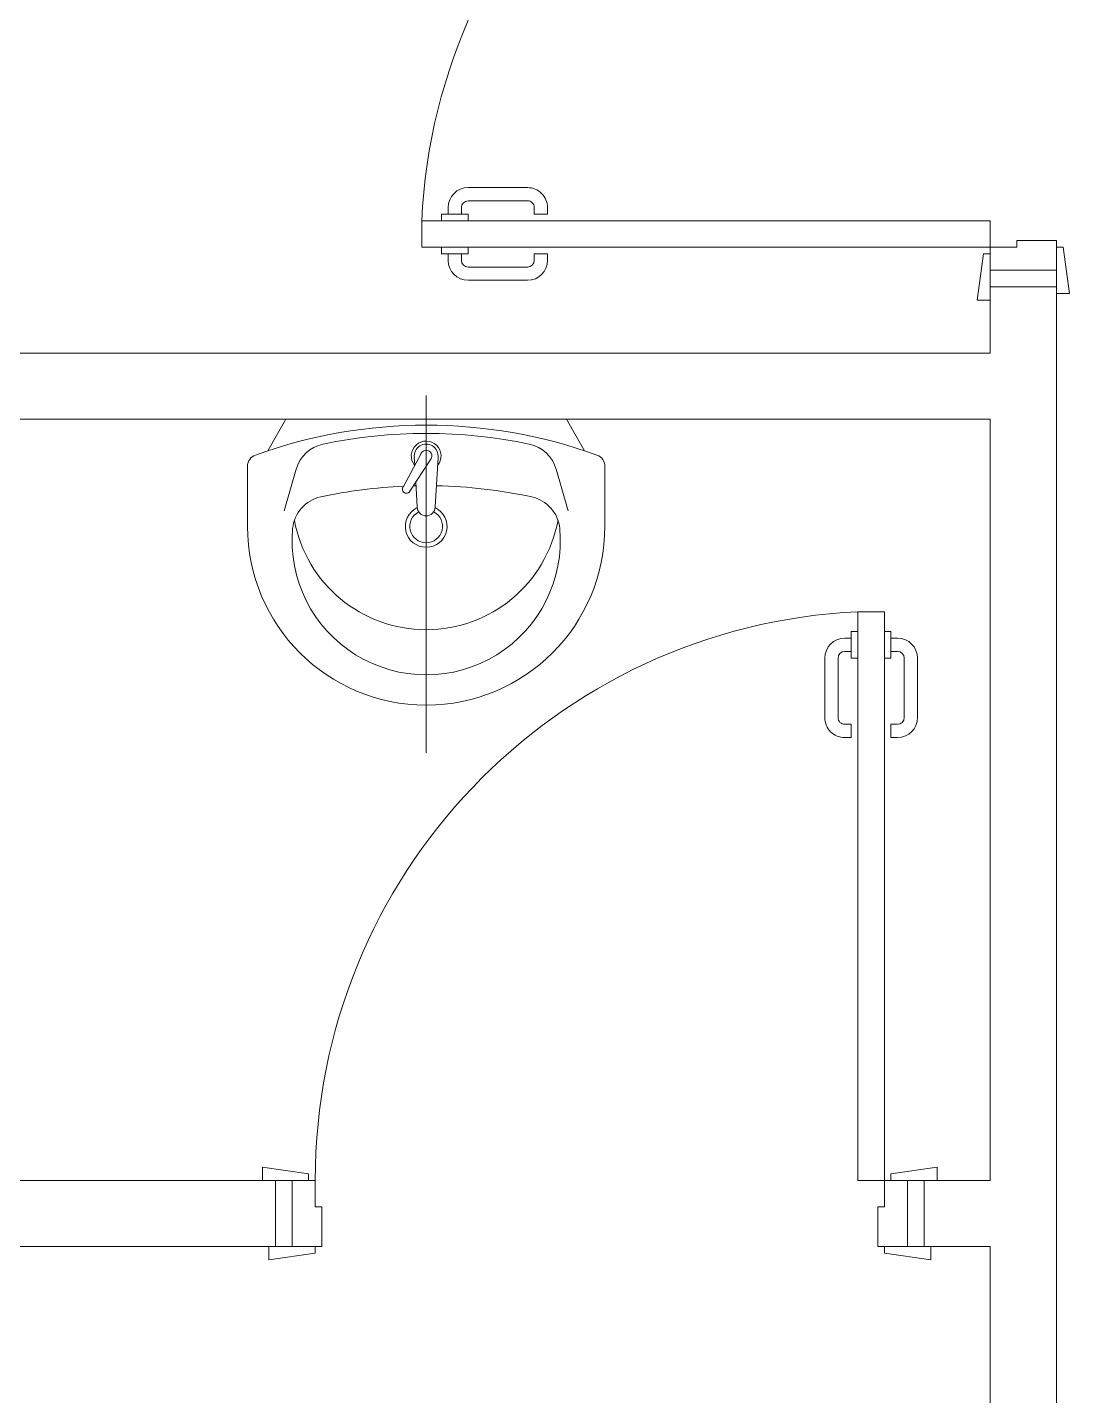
# Model space of a CAD drawing. Extents: x -234346 to 58427, y -132654 to -82394.
# Drawn here: x -60277 to -58702, y -99498 to -97431 of the extents above; entities that cross this region are included whole.
import ezdxf

# ---------------------------------------------------------------- set-up
doc = ezdxf.new("R2010")
doc.units = 0
doc.header["$LTSCALE"] = 8
for name, color, linetype, lineweight in [('72_EGR_EQP_TAG', 9, 'Continuous', 5), ('SANIT', 9, 'Continuous', 5), ('Walls', 9, 'Continuous', 5), ('Wooden Joinery', 9, 'Continuous', 5)]:
    doc.layers.add(name, color=color, linetype=linetype, lineweight=lineweight)

# ---------------------------------------------------------------- blocks, each defined once
blk = doc.blocks.new('A$C72370EFE')
at = {"layer": 'Wooden Joinery'}
for p, q in [((-0.01, -0.04), (-0.02, -0.04)), ((-0.01, -0.03), (-0.01, -0.07)), ((0, -0.03), (-0.01, -0.03)), ((0.04, -0.03), (0.05, -0.03)), ((0.05, -0.03), (0.05, -0.07)), ((0.05, -0.04), (0.06, -0.04)), ((-0.01, -0.06), (-0.02, -0.06)), ((0.05, -0.06), (0.06, -0.06)), ((-0.05, -0.07), (-0.05, -0.16)), ((-0.03, -0.07), (-0.03, -0.16)), ((0, -0.07), (-0.01, -0.07)), ((0.04, -0.07), (0.05, -0.07)), ((0.07, -0.07), (0.07, -0.16)), ((0.09, -0.07), (0.09, -0.16)), ((-0.01, -0.17), (-0.02, -0.17)), ((-0.01, -0.17), (-0.01, -0.19)), ((0.05, -0.17), (0.06, -0.17)), ((0.05, -0.17), (0.05, -0.19)), ((-0.01, -0.19), (-0.02, -0.19)), ((0.05, -0.19), (0.06, -0.19))]:
    blk.add_line(p, q, dxfattribs=at)
for centre, radius, start, end in [((-0.02, -0.07), 0.03, 90, 180), ((0.06, -0.07), 0.03, 0, 90), ((-0.02, -0.07), 0.01, 90, 180), ((0.06, -0.07), 0.01, 0, 90), ((-0.02, -0.16), 0.03, 180, 270), ((-0.02, -0.16), 0.01, 180, 270), ((0.06, -0.16), 0.01, 270, 0), ((0.06, -0.16), 0.03, 270, 0)]:
    blk.add_arc(centre, radius, start, end, dxfattribs=at)
blk = doc.blocks.new('A$C5DAD61B4')
at = {"layer": 'Wooden Joinery'}
for points in [[(80, 959.1), (80, 969.1), (10, 979.1), (10, 959.1)], [(940, 959.1), (940, 969.1), (1010, 979.1), (1010, 959.1)], [(70, 859.1), (70, 849.1), (0, 839.1), (0, 859.1)], [(120, 859.1), (120, 0), (80, 0), (80, 859.1)], [(950, 859.1), (950, 849.1), (1020, 839.1), (1020, 859.1)]]:
    blk.add_lwpolyline(points, close=True, dxfattribs=at)
for points in [[(45, 859.1), (45, 959.1), (20, 959.1), (20, 859.1), (45, 859.1)], [(45, 859.1), (80, 859.1), (80, 899.1), (90, 899.1), (90, 959.1), (45, 959.1), (45, 859.1)], [(975, 859.1), (940, 859.1), (940, 899.1), (930, 899.1), (930, 959.1), (975, 959.1), (975, 859.1)], [(975, 859.1), (975, 959.1), (1000, 959.1), (1000, 859.1), (975, 859.1)]]:
    blk.add_lwpolyline(points, dxfattribs=at)
blk.add_arc((80, 859.1), 860, 272.666, 0, dxfattribs=at)
at = {"layer": 'Wooden Joinery', "xscale": 999.9999999998854, "yscale": 999.9999999998854, "zscale": 999.9999999998854, "rotation": 180}
blk.add_blockref('A$C72370EFE', (120, 0), dxfattribs=at)
blk = doc.blocks.new('lav-manta 60')
at = {"layer": 'SANIT'}
for p, q in [((0, 0.04), (0, -0.56)), ((-0.2658, -0.0529), (-0.2358, 0)), ((-0.2358, 0), (0.2358, 0)), ((0.2658, -0.0529), (0.2358, 0)), ((-0.015, -0.1473), (-0.0199, -0.064)), ((0.0274, -0.121), (-0.0078, -0.0673)), ((0.0389, -0.1142), (0.0087, -0.0575)), ((0.0191, -0.077), (0.0199, -0.064)), ((-0.3, -0.0789), (-0.3, -0.18)), ((-0.2185, -0.0841), (-0.2383, -0.1537)), ((0.2185, -0.0841), (0.2383, -0.1537)), ((0.3, -0.0789), (0.3, -0.18)), ((0.015, -0.1473), (0.0174, -0.1057))]:
    blk.add_line(p, q, dxfattribs=at)
for centre, radius, start, end in [((0, -0.8557), 0.8457, 70.1771, 109.8229), ((-0.1608, -0.1006), 0.06, 101.8086, 164.0794), ((0, -0.8696), 0.8457, 78.1914, 101.8086), ((0, -0.0617), 0.025, 320.7474, 220.368), ((0, -0.0617), 0.02, 353.2671, 186.682), ((0.1608, -0.1006), 0.06, 15.9206, 78.1914), ((-0.28, -0.0789), 0.02, 109.8229, 180), ((0, -0.0617), 0.00966, 25.4127, 215.9577), ((0.28, -0.0789), 0.02, 0, 70.1771), ((0, -0.9572), 0.8457, 91.1572, 102.0883), ((0, -0.9572), 0.8457, 88.5486, 88.844), ((0.0332, -0.1176), 0.00666, 210.6852, 30.6852), ((0, -0.9572), 0.8457, 77.9117, 87.4274), ((-0.1645, -0.189), 0.06, 102.0883, 174.8142), ((0.1645, -0.189), 0.06, 5.1858, 77.9117), ((0, -0.18), 0.035, 115.3106, 64.6894), ((0, -0.18), 0.0275, 117.1496, 62.8504), ((0, -0.1473), 0.015, 180, 0), ((0, -0.18), 0.3, 180, 0), ((0, -0.2039), 0.2252, 174.8142, 5.1858), ((0, -0.1282), 0.2252, 190.6097, 349.3903)]:
    blk.add_arc(centre, radius, start, end, dxfattribs=at)
blk = doc.blocks.new('1stF')
at = {"layer": 'Walls', "color": 9}
for p, q in [((-58822.3, -97922.6, 0.1), (-58822.3, -97822.6, 0.1)), ((-58722.3, -97822.6, 0.1), (-58822.3, -97822.6, 0.1)), ((-58722.3, -101392.6, 0.1), (-58722.3, -97822.6, 0.1)), ((-58822.3, -97922.6, 0.1), (-62451.9, -97922.6, 0.1)), ((-58822.3, -98022.6, 0.1), (-61127.1, -98022.6, 0.1)), ((-58822.3, -99172.6, 0.1), (-58822.3, -98022.6, 0.1)), ((-61127.1, -99172.6, 0.1), (-59902.3, -99172.6, 0.1)), ((-59902.3, -99272.6, 0.1), (-59902.3, -99172.6, 0.1)), ((-59902.3, -99172.6, 0.1), (-59902.3, -99272.6, 0.1)), ((-58922.3, -99172.6, 0.1), (-58822.3, -99172.6, 0.1)), ((-63531.9, -99272.6, 0.1), (-59902.3, -99272.6, 0.1)), ((-58922.3, -99272.6, 0.1), (-58822.3, -99272.6, 0.1)), ((-58822.3, -101392.6, 0.1), (-58822.3, -99272.6, 0.1))]:
    blk.add_line(p, q, dxfattribs=at)
at = {"layer": 'SANIT', "color": 9, "xscale": -900.000000000201, "yscale": 900.000000000201, "zscale": 900.000000000201}
blk.add_blockref('lav-manta 60', (-59674.7, -98022.6, 0.1), dxfattribs=at)
at = {"layer": 'Wooden Joinery', "color": 9, "xscale": -1, "rotation": 270}
blk.add_blockref('A$C5DAD61B4', (-59681.4, -97842.6, 0.1), dxfattribs=at)
at = {"layer": 'Wooden Joinery', "color": 9, "rotation": 180}
blk.add_blockref('A$C5DAD61B4', (-58902.3, -98313.5, 0.1), dxfattribs=at)

msp = doc.modelspace()

# ---------------------------------------------------------------- block references
at = {"layer": '72_EGR_EQP_TAG'}
msp.add_blockref('1stF', (0, 0), dxfattribs=at)

doc.saveas('drawing.dxf')
